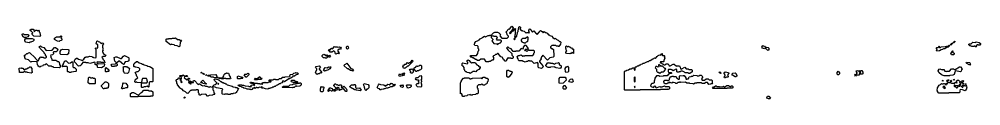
# Model space of a CAD drawing. Header units: millimetres. Extents: x 0 to 8520, y 0 to 312.
# Drawn here: x 0 to 4111, y 0 to 312 of the extents above; entities that cross this region are included whole.
import ezdxf

# ---------------------------------------------------------------- set-up
doc = ezdxf.new("R2010")
doc.units = ezdxf.units.MM
doc.layers.add('K', color=7, linetype='Continuous')

msp = doc.modelspace()

# ---------------------------------------------------------------- linework, layer by layer
at = {"layer": 'K'}
for points in [[(54.6, 275), (53.2, 278), (58.7, 282.3), (52.5, 288.6), (46.2, 292.2), (46.2, 295.2), (51.2, 298.8), (59.6, 298.8), (64.6, 293.7), (61.8, 289.4), (63.8, 287.4), (70.8, 294.5), (75, 294.5), (79.2, 291.7), (82, 294.5), (85.6, 289.4), (85.6, 286.6), (88.4, 283.7), (89.8, 273.7), (92.7, 270.8), (87.6, 267.1), (63.1, 267.9), (54.6, 275)], [(2191.7, 161.4), (2182.5, 161.4), (2181.3, 162.9), (2177.9, 162.9), (2173.3, 160), (2168.6, 160), (2162.8, 157.1), (2158.1, 160), (2154.6, 160), (2152.3, 162.9), (2137.2, 162.9), (2134.3, 166.5), (2133.1, 172.2), (2130.8, 175.1), (2130.8, 177.9), (2128.5, 180.8), (2131.4, 184.5), (2133.8, 184.5), (2134.9, 185.9), (2138.4, 185.9), (2144.3, 188.8), (2145.5, 187.3), (2147.8, 187.3), (2151.3, 183.1), (2153.5, 183.1), (2154.6, 184.5), (2161.6, 184.5), (2162.7, 185.9), (2196.4, 185.9), (2200.4, 190.9), (2200.4, 195.1), (2202.7, 198), (2202.7, 203.6), (2199.9, 207.1), (2181.3, 207.1), (2180.1, 208.6), (2177.9, 208.6), (2175.6, 205.7), (2174.4, 207.1), (2170.9, 202.8), (2167.4, 205.7), (2165.1, 205.7), (2162.1, 209.4), (2165.1, 213.1), (2173.3, 213.1), (2174.4, 211.7), (2177.2, 215.1), (2167.4, 228.6), (2160.5, 228.6), (2154.2, 220.8), (2154.2, 216.5), (2151.2, 212.8), (2145.4, 215.7), (2136.2, 204.3), (2123.4, 204.3), (2122.3, 202.9), (2111.7, 202.9), (2103.6, 214.3), (2094.3, 217.2), (2090.9, 221.4), (2087.5, 221.4), (2083.5, 216.5), (2089.8, 208.8), (2091, 208.8), (2105.5, 193.7), (2106.7, 186.6), (2111.3, 180.9), (2111.3, 178), (2112.5, 176.5), (2109.5, 172.9), (2103.6, 172.9), (2102.5, 174.3), (2093.2, 174.3), (2090.9, 177.1), (2083.5, 167.9), (2083.5, 165.1), (2080.5, 161.4), (2078.1, 161.4), (2072.3, 168.6), (2071.2, 168.6), (2064.2, 178.6), (2059.6, 180), (2048, 194.3), (2044.6, 194.3), (2039.9, 190), (2036.5, 190), (2031.8, 185.7), (2028.4, 184.3), (2025.5, 180.8), (2027.8, 176.6), (2027.8, 169.4), (2024.9, 165.7), (2022.5, 165.7), (2013.3, 160), (2007.5, 160), (2006.3, 158.6), (1997, 158.6), (1988.8, 170), (1973.9, 170), (1966.9, 164.3), (1958.7, 164.3), (1954.1, 168.6), (1950.6, 168.6), (1940.2, 175.7), (1937.8, 175.7), (1934.4, 178.6), (1930.9, 178.6), (1927.9, 182.2), (1930.9, 185.9), (1955.2, 185.9), (1958.1, 189.4), (1960.4, 193.7), (1960.4, 198), (1962.7, 200.9), (1962.7, 203.7), (1965, 206.6), (1965, 212.2), (1962.7, 215.1), (1962.7, 223.6), (1959.8, 227.2), (1948.2, 228.6), (1945.3, 233.7), (1947.6, 236.6), (1947.6, 239.4), (1952.9, 245.9), (1962.2, 250.2), (1964.5, 253.1), (1966.8, 251.7), (1971.4, 257.3), (1979.5, 261.6), (1981.9, 264.5), (1988.9, 268.8), (1993.5, 265.9), (2005.1, 271.6), (2010.9, 271.6), (2012, 273.1), (2014.4, 273.1), (2017.4, 269.4), (2017.4, 262.3), (2024.3, 255.1), (2024.3, 252.2), (2020.9, 248), (2029.5, 237.3), (2042.3, 235.9), (2045.7, 233.1), (2049.1, 237.3), (2058.4, 240.2), (2062.4, 245.1), (2062.4, 247.9), (2059.6, 251.4), (2043.3, 251.4), (2040.4, 255.1), (2045, 262.2), (2042.2, 265.7), (2039.9, 267.1), (2030.6, 267.1), (2029.4, 268.6), (2024.8, 268.6), (2022.4, 270), (2019.5, 273.7), (2028.2, 283), (2032.9, 285.9), (2044.6, 285.9), (2050.4, 283), (2058, 275.1), (2054.5, 269.4), (2063.1, 260.2), (2086.2, 260.2), (2091.4, 265.1), (2091.4, 267.9), (2086.8, 273.6), (2086.8, 276.5), (2084.4, 279.3), (2082.1, 286.6), (2093.2, 300.2), (2096.7, 298.8), (2106, 311.7), (2112.5, 303.7), (2112.5, 302.2), (2102.6, 288.6), (2101.4, 288.6), (2096.3, 282.2), (2099, 278.8), (2109.4, 290.2), (2112.9, 291.6), (2119.9, 301.7), (2122.9, 298), (2120.6, 295.1), (2120.6, 275.1), (2119.4, 273.6), (2119.4, 267.9), (2117.1, 263.7), (2119.9, 260.3), (2127.3, 268), (2128.5, 278), (2130.8, 280.9), (2130.8, 285.1), (2133.1, 288), (2134.3, 300.9), (2136.6, 303.7), (2136.6, 306.6), (2139.6, 310.3), (2142.6, 306.6), (2142.6, 302.2), (2140.3, 299.4), (2145.5, 293.1), (2150.1, 293.1), (2151.3, 291.6), (2159.4, 290.2), (2167.4, 281.7), (2170.9, 284.5), (2176.8, 284.5), (2179, 281.7), (2181.8, 285.1), (2179.5, 287.9), (2178.3, 293.7), (2183.7, 300.2), (2187.8, 296.6), (2189, 292.3), (2193, 287.3), (2195.2, 286), (2199.9, 291.7), (2206.9, 283), (2211.6, 280.2), (2215, 276), (2224.7, 286.6), (2224.7, 288), (2228.9, 293.1), (2235.9, 288.8), (2240.5, 283.1), (2245.1, 288.8), (2249.8, 284.5), (2252.1, 284.5), (2256.8, 281.6), (2262.6, 274.5), (2266, 274.5), (2268.4, 271.6), (2276.5, 268.8), (2281.1, 263), (2289.2, 257.4), (2291.5, 260.3), (2295, 255.9), (2297.3, 255.9), (2299.7, 253), (2304.3, 251.6), (2310.1, 245.9), (2312.4, 245.9), (2315.4, 242.3), (2314.2, 233.6), (2307.8, 224.3), (2305.4, 224.3), (2304.2, 225.7), (2297.2, 225.7), (2294.9, 228.6), (2286.8, 228.6), (2284.6, 230), (2283.4, 228.6), (2276.5, 228.6), (2271.3, 222.2), (2271.3, 219.4), (2274.1, 215.9), (2278.8, 215.9), (2284.1, 210.9), (2284.1, 199.4), (2286.4, 196.6), (2286.4, 182.2), (2283.4, 178.6), (2268.4, 175.7), (2259, 165.7), (2239.3, 187.1), (2230.7, 176.5), (2231.9, 172.2), (2224.9, 162.2), (2224.9, 158), (2238.8, 142.3), (2240, 137.9), (2233.6, 130), (2221.9, 132.9), (2218.9, 136.5), (2218.9, 152.2), (2216.1, 155.7), (2201, 151.4), (2191.7, 161.4)], [(12.6, 272.2), (12.6, 276.6), (14.8, 278.8), (17.6, 278.8), (20.4, 275.9), (37.2, 275.9), (39.4, 273.7), (40.8, 270.8), (37.3, 265.7), (30.2, 262.9), (24.6, 262.9), (23.2, 261.4), (15.4, 266.5), (15.4, 269.4), (12.6, 272.2)], [(55.4, 258.8), (61.8, 255.2), (61.8, 249.4), (59.7, 247.2), (49.8, 242.9), (47, 242.9), (42.8, 240), (28.8, 242.9), (23.8, 247.9), (23.8, 252.3), (28.8, 258.8), (55.4, 258.8)], [(159, 265.9), (171.6, 265.9), (178.6, 270.2), (180.8, 268), (180.8, 263.6), (178, 260.8), (183.6, 255.1), (178.6, 250), (173, 248.6), (170.2, 245.7), (163.9, 246.4), (151.2, 253.6), (151.2, 259.4), (159, 265.9)], [(301.8, 151.4), (294.8, 154.3), (286.3, 154.3), (284.9, 155.7), (276.6, 155.7), (273.8, 157.1), (266.2, 149.3), (264.8, 145.1), (261.2, 141.4), (252.8, 140), (236.6, 159.4), (236.6, 163.7), (239.4, 169.5), (244.3, 174.5), (247.2, 174.5), (252.8, 170.2), (264, 167.3), (269.6, 164.5), (275.8, 169.5), (282.1, 178.8), (284.9, 178.8), (286.3, 180.2), (294.8, 180.2), (300.4, 183.1), (310.2, 181.6), (313, 178.8), (315.8, 178.8), (317.2, 177.3), (327, 175.9), (329, 178), (329, 210.8), (326.2, 213.6), (326.2, 216.6), (328.4, 218.8), (334, 217.4), (336, 219.4), (336, 230.8), (329, 235.1), (331.8, 246.6), (334, 248.8), (338.2, 245.9), (343.8, 244.5), (350.8, 237.4), (355, 240.2), (358.6, 238), (360, 235.1), (355.8, 229.4), (355.8, 219.4), (357.2, 218), (357.2, 210.9), (358.6, 209.4), (355.8, 205.1), (355.8, 200.9), (357.2, 199.4), (357.2, 196.6), (362, 191.6), (369.8, 186.6), (366.2, 181.4), (359.2, 181.4), (353, 177.9), (357.2, 172.3), (357.2, 169.4), (362.8, 163.7), (364.2, 159.4), (367, 156.5), (364.8, 154.3), (362, 155.7), (350.7, 155.7), (349.3, 157.1), (336.7, 157.1), (335.4, 158.6), (332, 156.5), (332, 155.1), (336.8, 150.2), (362, 151.6), (364.2, 149.4), (362.8, 140.8), (359.2, 137.2), (352.2, 132.9), (336.7, 134.3), (334.6, 136.5), (334.6, 142.2), (331.1, 145.7), (326.9, 145.7), (324.8, 147.9), (324.8, 155.1), (322.8, 157.1), (301.8, 151.4)], [(675.5, 227.2), (665.8, 228.6), (663, 231.4), (653.2, 232.9), (651.8, 234.3), (646.3, 231.4), (628.8, 245.1), (628.8, 255.1), (630.9, 257.3), (637.9, 257.3), (639.3, 258.8), (651.8, 258.8), (654.7, 260.2), (656, 258.8), (657.4, 260.2), (665.8, 260.2), (668.6, 261.7), (677, 254.5), (684, 254.5), (686.8, 251.6), (692.3, 251.6), (694.5, 249.4), (687.5, 242.2), (686.1, 225.1), (683.9, 222.8), (675.5, 227.2)], [(2120.4, 256.5), (2117.6, 259.9), (2114.8, 256.5), (2117.6, 253.1), (2120.4, 256.5)], [(2168.5, 244.5), (2173.2, 245.9), (2176, 249.4), (2174.9, 252.3), (2176, 253.7), (2176, 262.2), (2173.2, 265.7), (2165.2, 258.6), (2153.6, 258.6), (2149, 255.7), (2146.1, 252.2), (2146.1, 248), (2148.9, 244.5), (2154.7, 241.6), (2158.2, 241.6), (2159.4, 240.2), (2163.9, 240.2), (2168.5, 244.5)], [(3998.9, 247.4), (4001.1, 245.1), (3998.9, 242.8), (3996.7, 245.1), (3998.9, 247.4)], [(90.5, 138.6), (87.6, 135.7), (81.2, 140.8), (81.2, 143.6), (78.4, 146.5), (77, 157.9), (75, 160), (51.2, 158.6), (49.8, 157.1), (39.9, 167.2), (28.8, 170), (23.8, 175.1), (23.8, 182.2), (21, 185.1), (23.2, 187.3), (26, 187.3), (33, 194.5), (37.2, 194.5), (39.9, 197.3), (44.2, 198.8), (68.8, 175.1), (68.8, 173.7), (79.2, 163.1), (80.6, 163.1), (85.4, 168), (84, 170.8), (91.8, 180.3), (93.2, 178.8), (103, 178.8), (105.8, 175.9), (114.2, 175.9), (116.2, 178), (116.2, 180.8), (112, 186.5), (112, 189.4), (106.4, 195.1), (106.4, 199.3), (89.6, 215), (87.5, 218.6), (84, 220.8), (86.1, 224.5), (90.4, 227.4), (94.7, 223.1), (104.5, 220.2), (115.6, 207.4), (140.7, 208.8), (150.5, 220.2), (154.8, 220.2), (165.4, 212.3), (162.6, 205), (157.6, 201.4), (147.8, 201.4), (145.8, 199.4), (147.2, 192.2), (142.2, 188.6), (135.3, 187.2), (133.2, 183.7), (134.6, 182.3), (134.6, 176.6), (137.4, 173.7), (138.8, 166.6), (140.8, 164.5), (142.2, 165.9), (156.2, 165.9), (164.6, 160.2), (167.4, 160.2), (171, 156.6), (172.4, 146.6), (175.2, 143.7), (175.2, 136.5), (171.6, 132.9), (147.8, 134.3), (145, 137.1), (140.8, 137.1), (138, 140), (126.8, 140), (117, 150), (111.4, 145.7), (103, 144.3), (100.3, 141.4), (90.5, 138.6)], [(209.4, 211.6), (211.6, 209.4), (210.2, 193.6), (203.8, 188.6), (177.2, 190), (175, 192.2), (175, 202.3), (179.2, 209.5), (185.6, 213.1), (209.4, 211.6)], [(1350.9, 196.6), (1350.9, 199.4), (1345.5, 205.7), (1338.3, 200), (1334.7, 201.4), (1333.5, 200), (1329.7, 200), (1323, 209.4), (1326.1, 213.1), (1329.8, 208.8), (1332.7, 212.2), (1331.5, 213.7), (1334.6, 217.4), (1339.5, 214.5), (1348, 224.5), (1349.2, 223.1), (1360.2, 223.1), (1361.4, 221.6), (1369.9, 223.1), (1371.1, 221.6), (1373.5, 221.6), (1376.6, 216.5), (1373.5, 212.9), (1367.4, 212.9), (1362, 207.9), (1362, 203.7), (1368.1, 196.5), (1365, 192.8), (1363.7, 194.3), (1358.9, 194.3), (1355.3, 191.4), (1352.2, 192.2), (1349.7, 195.1), (1350.9, 196.6)], [(1398.2, 216.5), (1399.5, 218), (1399.5, 222.3), (1402.6, 225.9), (1405.1, 225.9), (1408.2, 222.2), (1407, 220.8), (1409.4, 218), (1403.9, 212.9), (1400.7, 213.6), (1398.2, 216.5)], [(2340.6, 205.1), (2338.3, 207.9), (2338.3, 213.6), (2337.2, 215.1), (2337.2, 223.7), (2340.2, 227.4), (2344.8, 223.1), (2348.3, 225.9), (2351.8, 223.1), (2354.1, 223.1), (2358.8, 218.8), (2361.1, 218.8), (2365.7, 213.1), (2368, 214.5), (2369.9, 212.3), (2369.3, 194.1), (2364.5, 199.9), (2359.9, 194.3), (2355.3, 194.3), (2354.1, 192.9), (2340.1, 194.3), (2337.2, 197.9), (2337.2, 200.9), (2340.6, 205.1)], [(3174.7, 220.8), (3179.8, 228.9), (3181, 227.3), (3186.5, 225.9), (3190.5, 219.4), (3186.5, 214.3), (3177.5, 217.2), (3174.7, 220.8)], [(3191.6, 218), (3190.8, 217), (3190.8, 219), (3191.6, 218)], [(3191.3, 216.5), (3195.3, 221.6), (3202.1, 220.2), (3204.9, 216.6), (3204.9, 210.8), (3202, 207.1), (3199.2, 207.9), (3191.3, 216.5)], [(3923.7, 220.2), (3929.3, 220.2), (3931.3, 222.2), (3929.9, 223.7), (3932.1, 226), (3934.3, 223.7), (3932.9, 222.2), (3934.9, 220.2), (3939, 220.2), (3941.8, 223.1), (3958.6, 224.5), (3960, 223.1), (3965.5, 225.9), (3973.8, 227.3), (3976.6, 230.2), (3978.9, 228), (3971.1, 221.4), (3965.5, 220), (3957.2, 214.3), (3952.9, 214.3), (3951.6, 215.7), (3947.5, 211.4), (3941.9, 210), (3934.9, 205.7), (3923, 205), (3921.5, 208), (3924.3, 210.8), (3921.6, 213.6), (3921.6, 218), (3923.7, 220.2)], [(3983.6, 230), (3981.4, 232.2), (3987.8, 238.8), (3990, 236.5), (3983.6, 230)], [(3992.8, 203.7), (3990.6, 201.4), (3988.3, 203.7), (3990.6, 206), (3992.8, 203.7)], [(3997, 240.8), (3994.7, 238.5), (3992.5, 240.8), (3994.7, 243.1), (3997, 240.8)], [(4067.1, 227.1), (4064.3, 227.1), (4060.8, 230.8), (4060.8, 233.7), (4062.9, 235.9), (4069.9, 235.9), (4076.8, 243.1), (4088, 241.6), (4090.8, 244.5), (4104.8, 241.6), (4109.7, 236.6), (4109.7, 233.7), (4111.1, 232.2), (4108.9, 230), (4106.1, 231.4), (4104.8, 230), (4101.9, 230), (4100.5, 231.4), (4097.8, 231.4), (4091.6, 226.5), (4093, 223.7), (4090.8, 221.4), (4085.2, 225.7), (4082.5, 225.7), (4081.1, 224.3), (4072.7, 224.3), (4067.1, 227.1)], [(412.4, 180.2), (418, 180.2), (433.4, 173.1), (437.5, 173.1), (445.9, 183), (450.2, 185.9), (467, 177.3), (469.2, 175.1), (469.2, 163.6), (464.2, 160), (453, 158.6), (449.6, 155.1), (448.2, 149.3), (446, 147.1), (429.1, 161.4), (426.4, 161.4), (418, 154.3), (415.1, 155.7), (408.8, 162.2), (406, 176.6), (412.4, 180.2)], [(1300.6, 175.7), (1295.1, 182.2), (1295.1, 185.1), (1299.4, 190.3), (1300.6, 188.8), (1303.1, 191.7), (1306.7, 187.4), (1307.9, 188.8), (1311.6, 184.5), (1316.4, 188.8), (1319.6, 185.1), (1317.1, 180.8), (1317.1, 177.9), (1314, 174.3), (1308.5, 175), (1306.7, 177.1), (1305.5, 175.7), (1300.6, 175.7)], [(1330.5, 182.2), (1327.4, 178.6), (1324.2, 179.3), (1321.8, 183.7), (1326.1, 187.4), (1330.5, 182.2)], [(1645.4, 144.5), (1649, 148.8), (1653.9, 148.8), (1660, 156), (1662.4, 153.1), (1666, 153.1), (1668.4, 155.9), (1670.9, 155.9), (1675.7, 160.2), (1680.6, 166), (1683.8, 162.2), (1662.4, 140), (1660, 140), (1656.4, 135.7), (1653.9, 135.7), (1650.3, 131.4), (1647.9, 131.4), (1646.6, 130), (1642.2, 133.6), (1643.5, 136.5), (1639.8, 140.8), (1642.9, 146), (1645.4, 144.5)], [(1902.4, 135.1), (1898.4, 140), (1896.1, 140), (1891.9, 145.1), (1893.1, 146.6), (1893.1, 150.9), (1896.1, 154.5), (1914.6, 150.2), (1917.5, 153.7), (1917.5, 156.5), (1915.2, 159.4), (1915.2, 163.7), (1919.3, 167.4), (1924, 164.5), (1928.7, 158.8), (1935.6, 154.5), (1937.8, 155.9), (1947.2, 155.9), (1949.5, 154.5), (1956.5, 145.9), (1962.3, 143), (1965.7, 138.8), (1968.1, 138.8), (1971, 135.1), (1971, 133.6), (1964.6, 125.7), (1956.5, 121.5), (1951.8, 115.7), (1949.4, 117.1), (1940.2, 117.1), (1927.4, 108.6), (1923.9, 111.4), (1915.8, 112.9), (1912.3, 115.7), (1908.8, 115.7), (1904.7, 120.8), (1904.7, 123.6), (1902.4, 126.5), (1902.4, 135.1)], [(2610.7, 128.8), (2616.3, 128.8), (2623.2, 133.1), (2627.5, 133.1), (2629.6, 130.9), (2629.6, 125.1), (2631.6, 123.1), (2633.6, 125.1), (2633.6, 132.2), (2632.2, 135.1), (2634.4, 137.3), (2638.6, 137.3), (2644.1, 141.6), (2646.9, 141.6), (2653.9, 145.9), (2656.7, 145.9), (2659.5, 148.8), (2665, 150.2), (2667.8, 153.1), (2672, 153.1), (2686, 160.2), (2690.2, 160.2), (2694.3, 164.5), (2697.1, 164.5), (2708.3, 171.6), (2713.9, 173.1), (2716.7, 175.9), (2719.5, 174.5), (2724.2, 178), (2722.8, 179.4), (2725, 181.6), (2727.8, 181.6), (2732, 185.9), (2737.6, 188.8), (2740.4, 187.4), (2743.1, 188.8), (2747.4, 194.5), (2751, 192.3), (2748.2, 188), (2750.2, 185.9), (2757.2, 185.9), (2759.3, 183.7), (2759.3, 179.4), (2758, 178), (2760.7, 173.7), (2756.6, 163.7), (2756.6, 160.8), (2754.4, 158.6), (2741.8, 158.6), (2739.9, 156.5), (2741.8, 154.5), (2744.6, 154.5), (2748.8, 150.2), (2751.6, 150.2), (2755.8, 145.9), (2761.3, 145.9), (2765.5, 150.2), (2773.9, 150.2), (2779.5, 141.6), (2783.6, 141.6), (2796.2, 148.8), (2800.4, 148.8), (2810.1, 140.2), (2811.5, 141.6), (2822.8, 141.6), (2826.3, 136.6), (2827.7, 129.4), (2829.7, 127.4), (2846.4, 135.9), (2852, 128.8), (2860.4, 128.8), (2863.2, 125.9), (2874.3, 125.9), (2876.5, 123.7), (2876.5, 116.5), (2867.4, 108.6), (2863.1, 108.6), (2860.3, 111.4), (2847.8, 111.4), (2845, 114.3), (2835.2, 118.6), (2829.7, 118.6), (2825.5, 115.7), (2821.3, 115.7), (2820, 114.3), (2814.3, 114.3), (2812.1, 116.5), (2812.1, 125.1), (2810.1, 127.1), (2804.6, 125.7), (2801.8, 122.9), (2799, 122.9), (2796.2, 120), (2792, 124.3), (2789.2, 124.3), (2787.8, 125.7), (2778, 125.7), (2776.7, 127.1), (2774.7, 125.1), (2774.7, 118), (2776.1, 115.2), (2778.1, 113.1), (2787.9, 113.1), (2790.1, 110.8), (2787.9, 108.6), (2776.7, 105.7), (2769.7, 98.6), (2754.4, 98.6), (2753, 97.2), (2739, 95.7), (2736.2, 98.6), (2725.1, 98.6), (2717.5, 89.3), (2716.1, 79.3), (2714.7, 77.9), (2714.7, 69.3), (2708.4, 65.7), (2704.2, 65.7), (2702.1, 63.6), (2699.4, 56.5), (2701.4, 53), (2712.5, 48.8), (2718.1, 56), (2720.3, 53.7), (2720.3, 50.9), (2723.7, 47.4), (2739, 53.1), (2740.5, 51.6), (2748.8, 51.6), (2758.6, 55.9), (2761.4, 53.1), (2778.1, 53.1), (2780.3, 50.9), (2780.3, 43.6), (2775.3, 40), (2772.5, 41.4), (2771.1, 40), (2741.8, 40), (2740.5, 38.6), (2655.4, 38.6), (2654, 37.1), (2589, 37.9), (2587.6, 39.4), (2587.6, 118), (2589.7, 120.2), (2593.9, 120.2), (2598.1, 123.1), (2605.1, 124.5), (2610.7, 128.8)], [(3985.6, 189.3), (3982.8, 193.7), (3989.2, 201.7), (3996.9, 195.2), (3996.9, 190.8), (3994.8, 188.6), (3985.6, 189.3)], [(21.8, 124.5), (24.6, 124.5), (28.8, 128.8), (31.6, 128.8), (38.6, 133.1), (41.4, 133.1), (45.6, 137.3), (48.5, 137.3), (53.4, 130.9), (53.4, 119.4), (54.8, 118), (54.8, 113.6), (51.2, 110), (35.8, 112.9), (34.4, 114.3), (27.4, 114.3), (26, 115.7), (20.4, 115.7), (16.2, 112.9), (0.7, 112.9), (0, 132.3), (7.8, 133.1), (9.2, 131.6), (14.8, 131.6), (21.8, 124.5)], [(189, 149.4), (189, 152.3), (191.8, 155.1), (191.8, 158), (196.8, 163.1), (201, 163.1), (210.8, 153.1), (219.2, 154.5), (224.8, 158.8), (227.6, 158.8), (229.8, 156.6), (229.8, 138), (233.2, 134.5), (236, 134.5), (243.8, 128), (243.8, 119.4), (241.6, 117.2), (222, 114.3), (220.6, 112.9), (214.3, 113.6), (210.8, 115.7), (208, 115.7), (205.8, 117.9), (205.8, 136.5), (203.8, 138.6), (188.4, 138.6), (185.6, 137.1), (183.4, 139.4), (184.8, 140.9), (184.8, 143.7), (189, 149.4)], [(368.2, 117.9), (368.2, 132.3), (371.8, 134.5), (383.8, 125.2), (383.8, 119.4), (381.6, 117.1), (376, 117.1), (374.6, 115.7), (369.6, 116.4), (368.2, 117.9)], [(418.8, 143.6), (413.8, 140), (406.8, 140), (405.4, 138.6), (397.6, 139.3), (393.4, 145.1), (395.5, 148.8), (412.3, 150.2), (413.7, 151.6), (416.6, 151.6), (418.8, 149.4), (418.8, 143.6)], [(462.8, 108.6), (450.1, 110), (448, 112.2), (448, 115.1), (445.2, 117.9), (445.2, 135.1), (443.7, 136.5), (445.9, 138.8), (457.2, 138.8), (458.6, 137.3), (462.8, 137.3), (472, 130.9), (467.8, 113.6), (462.8, 108.6)], [(520.2, 68.6), (504.7, 70), (503.3, 71.4), (499.2, 71.4), (497.8, 70), (494.2, 73.6), (495.6, 82.3), (506.7, 92.3), (502.6, 96.5), (499.8, 106.5), (495.5, 110.8), (499.1, 114.5), (504.8, 117.3), (508.9, 117.3), (515.2, 125.1), (515.2, 129.4), (511.7, 132.9), (497.7, 135.7), (496.3, 137.1), (492.1, 137.1), (490, 139.4), (490, 148), (491.4, 150.9), (501.9, 160.2), (506.2, 160.2), (513.2, 154.5), (523, 151.6), (527.2, 148.8), (530, 148.8), (534.2, 145.9), (545.4, 143.1), (549.6, 140.2), (556.6, 138.8), (558, 137.3), (560.8, 137.3), (571.4, 130.9), (571.4, 75.1), (569.2, 72.9), (558, 72.9), (556, 70.8), (554.6, 52.2), (552.4, 50), (546.8, 54.3), (539.8, 51.4), (534.2, 51.4), (528.6, 48.6), (523.6, 49.3), (522.2, 50.8), (522.2, 66.6), (524.3, 68.8), (545.3, 68.8), (548.8, 73.7), (548.8, 76.5), (547.4, 77.9), (547.4, 82.2), (543.9, 87.1), (527.2, 87.1), (523.8, 80.8), (522.4, 70.8), (520.2, 68.6)], [(1283.1, 128), (1294.1, 113.7), (1291, 110), (1286.1, 111.4), (1282.5, 107.1), (1278.8, 107.1), (1273.9, 104.3), (1269.6, 107.9), (1267.1, 115.1), (1272, 125.1), (1272, 129.4), (1267.1, 135.1), (1270.2, 138.8), (1282.5, 141.6), (1288, 135.1), (1283.1, 129.4), (1283.1, 128)], [(1327.3, 135.9), (1329.8, 138.8), (1332.9, 135.1), (1327.4, 128.6), (1320.1, 122.9), (1312.8, 121.4), (1311.6, 120), (1306.8, 120), (1305.5, 118.5), (1301.1, 122.2), (1303.6, 126.6), (1303.6, 129.4), (1307.9, 134.5), (1316.4, 133.1), (1322.5, 137.4), (1327.3, 135.9)], [(1391.6, 147.3), (1397.7, 150.2), (1400.2, 153.1), (1418.5, 130.2), (1423.3, 128.8), (1428.8, 122.2), (1425.7, 118.5), (1420.8, 121.4), (1415.9, 121.4), (1406.2, 128.6), (1403.8, 128.6), (1388.5, 143.7), (1391.6, 147.3)], [(1679.4, 128.8), (1683.7, 123.7), (1685, 115.1), (1679.4, 110), (1675.1, 110.7), (1672.6, 113.6), (1672.6, 116.6), (1673.8, 118), (1668.9, 123.7), (1672.1, 127.3), (1675.8, 127.3), (1677, 126), (1679.4, 128.8)], [(1707.3, 141.7), (1708.5, 140.3), (1712.1, 144.5), (1717.1, 144.5), (1720.2, 140.9), (1720.2, 129.4), (1715.9, 124.3), (1711, 122.9), (1707.4, 120), (1701.3, 120), (1698.8, 117.1), (1696.9, 117.9), (1687.2, 129.4), (1691.5, 134.5), (1692.7, 133.1), (1700, 141.7), (1701.3, 140.2), (1706.1, 140.2), (1707.3, 141.7)], [(2271.8, 135.7), (2270.7, 134.3), (2261.3, 134.3), (2255.5, 137.2), (2251.4, 142.2), (2251.4, 143.7), (2260.2, 156), (2262.5, 154.5), (2270.7, 154.5), (2271.8, 153.1), (2279.9, 153.1), (2281.1, 151.6), (2284.6, 151.6), (2288, 148.8), (2290.3, 151.6), (2292.6, 151.6), (2293.8, 153.1), (2304.2, 154.5), (2305.4, 156), (2308.4, 152.3), (2308.4, 148), (2311.2, 144.5), (2314.7, 144.5), (2317.7, 140.9), (2317.7, 136.5), (2313.6, 131.5), (2311.2, 130), (2296.1, 132.9), (2294.9, 134.3), (2290.3, 134.3), (2288, 137.1), (2271.8, 135.7)], [(2349, 135.1), (2349, 117.9), (2346, 114.3), (2337.2, 113.6), (2334.9, 116.5), (2333.7, 130.9), (2339, 137.3), (2341.3, 137.3), (2344.8, 140.2), (2349, 135.1)], [(2746, 115.9), (2752.9, 115.9), (2757.1, 118.8), (2764.7, 128), (2762.7, 130), (2759.9, 130), (2750.1, 140), (2746, 140), (2744.6, 138.5), (2734.8, 147.1), (2732.8, 145.1), (2734.2, 137.9), (2732.1, 135.7), (2726.4, 138.6), (2722.3, 138.6), (2718.9, 133.7), (2724.5, 128), (2724.5, 120.8), (2725.8, 118), (2729.3, 114.5), (2732.1, 114.5), (2739, 110.2), (2746, 115.9)], [(3946, 124.5), (3947.4, 125.9), (3953, 125.9), (3957.2, 118.8), (3964.1, 117.4), (3965.5, 118.8), (3978, 118.8), (3986.3, 128.8), (3994.8, 128.8), (3998.9, 125.9), (4001.7, 125.9), (4019.8, 137.3), (4024, 137.3), (4031.8, 129.4), (4028.9, 125.1), (4027.5, 119.3), (4024, 115.7), (4003.1, 120), (3999.7, 115.1), (3996.9, 105), (3992, 101.4), (3979.5, 100), (3978.1, 98.6), (3955, 99.3), (3943.2, 102.9), (3931.3, 113.6), (3928.5, 120.8), (3933.4, 127.3), (3936.3, 128.8), (3946, 124.5)], [(4066.6, 146.5), (4064.4, 144.3), (4051.8, 151.5), (4048.2, 155.1), (4050.4, 157.4), (4063, 155.9), (4065.2, 153.7), (4063.8, 150.8), (4066.6, 146.5)], [(322.8, 64.3), (301.1, 65), (295.4, 69.3), (296.8, 90.9), (298.9, 93.1), (301.8, 93.1), (304.6, 90.2), (311.5, 90.2), (313, 91.7), (315.8, 88.8), (322.8, 88.8), (325, 86.6), (325, 66.5), (322.8, 64.3)], [(715.9, 24.3), (710.4, 30), (702, 34.3), (696.4, 41.4), (693.6, 41.4), (685.9, 47.9), (685.9, 50.8), (676.2, 60.8), (676.2, 63.6), (673.4, 66.5), (673.4, 73.6), (670.6, 76.5), (670.6, 79.4), (674.1, 83), (678.3, 84.5), (682.5, 90.2), (685.4, 90.2), (687.5, 88), (686.1, 83.7), (690.9, 80.2), (692.9, 82.3), (694.3, 89.4), (692.9, 92.3), (694.2, 93.7), (692.2, 95.7), (688.1, 95.7), (685.9, 98), (688.1, 100.2), (695.1, 100.2), (697.9, 97.4), (699.8, 99.4), (698.4, 100.8), (700.6, 103.1), (708.5, 98), (705.7, 92.3), (716, 81.7), (720.2, 84.5), (722.3, 82.3), (725.2, 78), (723.8, 72.3), (732.7, 64.5), (736, 66.5), (729.1, 72.2), (729.1, 75.1), (731.3, 77.4), (743.9, 68.8), (745.8, 70.8), (743.1, 73.6), (743.1, 76.6), (745.2, 78.8), (749.5, 78.8), (764.8, 61.7), (768.9, 64.5), (771.8, 64.5), (778.8, 58.8), (785.7, 55.9), (791.3, 57.4), (796.9, 54.5), (802.4, 54.5), (808, 51.6), (810.8, 51.6), (812.2, 50.2), (817.8, 53.1), (819.2, 51.6), (826.2, 50.2), (828.3, 48), (828.3, 39.4), (831.1, 36.6), (832.5, 28), (835.3, 25.1), (835.3, 22.3), (836.7, 20.8), (834.5, 18.6), (828.9, 18.6), (826.2, 15.7), (812.2, 14.3), (806.6, 11.4), (804.4, 12.2), (798.2, 20), (778.8, 18.6), (774.6, 15.7), (771.7, 15.7), (769.6, 17.9), (769.6, 23.6), (766.8, 26.5), (766.8, 36.5), (764.7, 38.6), (756.5, 38.6), (755.1, 37.1), (736.9, 37.1), (735.5, 35.7), (732.8, 35.7), (720.2, 22.8), (718.7, 24.3), (715.9, 24.3)], [(719.6, 98), (717.4, 95.7), (712.5, 96.4), (711, 98), (713.2, 100.2), (717.4, 100.2), (719.6, 98)], [(724.3, 90.2), (729.4, 86.5), (727.2, 84.3), (722.1, 88), (724.3, 90.2)], [(778.7, 114.5), (782.4, 112.3), (780.1, 110), (776.5, 112.2), (778.7, 114.5)], [(792.1, 106.5), (789.9, 104.3), (784.8, 108), (787.1, 110.2), (792.1, 106.5)], [(799.6, 100), (797.4, 102.2), (799.6, 104.5), (801.9, 102.2), (799.6, 100)], [(807.9, 101.6), (817.7, 101.6), (819.1, 103.1), (840.1, 104.5), (843.6, 100.9), (843.6, 98), (850.7, 92.3), (848.5, 90), (831.6, 91.4), (830.3, 92.9), (820.5, 92.9), (817.7, 95.7), (807.9, 97.2), (805.8, 99.4), (807.9, 101.6)], [(842.9, 84.5), (847.1, 84.5), (851.2, 81.6), (854, 81.6), (861, 74.5), (863.8, 74.5), (869.4, 70.2), (872.1, 70.2), (876.3, 67.3), (879.1, 67.3), (881.9, 64.5), (884.7, 64.5), (888.9, 60.2), (909.8, 54.5), (914, 51.6), (923.7, 50.2), (925.1, 48.8), (930.7, 48.8), (937.1, 45.2), (935.6, 40.8), (932.9, 37.9), (932.9, 35.1), (928.7, 30.8), (928.7, 27.9), (925.1, 24.3), (914, 22.9), (912.6, 21.4), (905.6, 21.4), (901.4, 18.6), (893, 18.6), (891.6, 20), (879.1, 20), (877.7, 18.6), (869.3, 20), (867.1, 22.2), (867.1, 38), (869.9, 40.8), (867.9, 42.9), (842.8, 47.2), (837.2, 50), (828.9, 51.4), (826.7, 53.7), (833, 60.2), (837.2, 61.6), (844.8, 68), (844.8, 69.4), (835.1, 79.3), (833.7, 83.7), (835.8, 85.9), (841.5, 85.9), (842.9, 84.5)], [(880.4, 108.8), (883.2, 108.8), (886.1, 111.7), (888.8, 108.8), (890.2, 110.2), (894.5, 110.2), (896.6, 108), (898, 100.9), (902.2, 95.1), (902.2, 92.3), (905, 89.4), (902.8, 85.7), (884.6, 85.7), (883.2, 87.1), (873.6, 87.1), (870.8, 84.3), (855.3, 87.2), (853.2, 89.4), (855.3, 91.6), (869.3, 90.2), (871.3, 92.3), (871.3, 95.1), (875.5, 99.4), (876.9, 105.2), (880.4, 108.8)], [(946, 87.1), (944.6, 85.7), (934.1, 86.4), (932.7, 87.9), (932.7, 96.6), (934.8, 98.8), (953, 93.1), (956.6, 89.4), (954.4, 87.1), (946, 87.1)], [(958.6, 58.8), (965.5, 55.9), (980.9, 54.5), (982.3, 53.1), (987.8, 53.1), (990.6, 51.7), (992.6, 53.7), (989.8, 56.5), (991.9, 58.8), (1001.8, 60.2), (1003.2, 58.8), (1005.9, 58.8), (1007.9, 60.8), (1005.9, 62.9), (1001.7, 62.9), (992, 67.1), (989.2, 67.1), (987, 69.4), (989.2, 71.6), (992, 71.6), (993.4, 70.2), (1000.4, 70.2), (1007.3, 67.3), (1017.1, 67.3), (1018.5, 65.9), (1026.9, 65.9), (1028.3, 64.5), (1036.6, 64.5), (1039.4, 63.1), (1041.3, 65.1), (1038.6, 68), (1040.7, 70.2), (1050.5, 70.2), (1051.9, 71.7), (1056.1, 68.8), (1057.5, 70.2), (1064.4, 70.2), (1067.2, 73.1), (1075.6, 73.1), (1077.6, 75.1), (1075.6, 77.1), (1070, 77.1), (1067.8, 79.4), (1070, 81.6), (1085.3, 81.6), (1088.1, 84.5), (1093.8, 84.5), (1095.2, 83.1), (1109, 83.1), (1113.2, 87.3), (1121.6, 87.3), (1123.6, 89.4), (1122.2, 90.8), (1124.4, 93.1), (1135.5, 93.1), (1136.9, 94.5), (1156.4, 95.9), (1158.4, 98), (1155.6, 100.8), (1159.2, 104.5), (1170.4, 105.9), (1174.6, 110.2), (1181.5, 111.6), (1182.9, 113.1), (1190, 111.6), (1193.6, 108), (1190, 104.3), (1187.2, 104.3), (1174.6, 95.7), (1170.4, 98.5), (1168.5, 96.5), (1169.9, 95.1), (1167.7, 92.9), (1163.5, 91.4), (1160.7, 88.6), (1157.9, 88.6), (1155.1, 85.7), (1152.3, 85.7), (1134.2, 72.8), (1130, 75.7), (1125.9, 75.7), (1123.9, 73.7), (1126.7, 70.8), (1124.5, 68.6), (1118.9, 67.2), (1116.1, 64.3), (1113.3, 64.3), (1103.6, 58.6), (1098, 57.2), (1093.8, 52.9), (1091, 52.9), (1086.8, 50), (1084, 50), (1079.9, 47.2), (1072.9, 45.7), (1071.5, 44.3), (1067.3, 44.3), (1063.1, 41.4), (1053.3, 42.9), (1042.2, 47.1), (1040.8, 45.7), (1038, 45.7), (1035.8, 48), (1038.6, 50.8), (1036.6, 52.8), (1032.5, 48.6), (1025.5, 50), (1022.7, 47.1), (1017, 47.1), (1015.7, 48.6), (1012.9, 48.6), (1008.7, 44.2), (1006.5, 46.5), (1007.9, 48), (1005.9, 50), (1001.8, 45.7), (1000.4, 47.1), (994.8, 40), (989.9, 39.3), (987.8, 41.4), (985, 40), (982.2, 42.8), (980.9, 41.4), (973.9, 41.4), (968.3, 44.3), (959.9, 45.7), (954.4, 50), (953, 48.5), (950.1, 51.4), (943.2, 52.9), (935.4, 57.9), (937.6, 60.2), (950.2, 60.2), (951.6, 58.8), (958.6, 58.8)], [(980.9, 108.8), (983.1, 106.6), (981.6, 103.6), (971.1, 92.8), (968.9, 93.6), (961.9, 103.7), (964.1, 105.9), (973.8, 105.9), (978, 110.2), (980.9, 108.8)], [(1037.4, 88), (1035.3, 84.3), (1032.4, 82.9), (1022.6, 82.9), (1019.9, 84.3), (1017.1, 81.4), (1008, 82.2), (1006.5, 83.7), (1010.1, 88.8), (1017.1, 87.4), (1028.2, 96), (1030.5, 93.7), (1029.1, 92.2), (1031.1, 90.2), (1033.8, 88.8), (1035.2, 90.2), (1037.4, 88)], [(1644.2, 100), (1640.6, 102.8), (1637, 98.6), (1626.5, 96.4), (1622.8, 102.2), (1626, 107.4), (1629.6, 104.5), (1635.7, 107.4), (1638.1, 104.5), (1644.2, 111.7), (1647.3, 108), (1646.1, 105.1), (1647.4, 103.7), (1644.2, 100)], [(1706.1, 80), (1701.2, 80), (1700, 81.4), (1697.5, 81.4), (1694.4, 86.5), (1698.8, 91.6), (1706.1, 91.6), (1712.1, 98.8), (1717.1, 100.2), (1720.2, 96.6), (1720.2, 85.1), (1716.6, 80.8), (1720.2, 76.6), (1720.2, 73.6), (1716.5, 68), (1720.2, 63.7), (1720.2, 53.6), (1717.1, 50), (1702.4, 51.4), (1699.3, 55.1), (1696.9, 60.8), (1700, 65.9), (1707.3, 65.9), (1710.2, 69.4), (1707.8, 72.2), (1707.8, 75.1), (1710.2, 78), (1707.3, 81.4), (1706.1, 80)], [(1890.8, 79.4), (1899.6, 88.8), (1901.9, 88.8), (1903, 90.2), (1922.8, 90.2), (1926.3, 85.9), (1930.9, 85.9), (1932, 87.3), (1936.7, 87.3), (1937.8, 88.8), (1973.9, 90.2), (1978.4, 86), (1984.2, 93.1), (1990.1, 93.1), (1997, 88.8), (2000.5, 88.8), (2004.6, 83.7), (2003.5, 75.1), (2001.2, 72.2), (2001.2, 67.9), (1998.2, 64.3), (1992.4, 61.5), (1990.1, 58.6), (1983, 58.6), (1978.4, 64.3), (1977.3, 64.3), (1973.9, 60), (1963.4, 60), (1958.3, 55.1), (1958.3, 48), (1960.6, 45.1), (1960.6, 40.9), (1962.9, 38), (1962.9, 25.1), (1959.9, 21.4), (1953, 21.4), (1950.7, 18.6), (1937.9, 17.2), (1936.8, 15.7), (1930.9, 15.7), (1926.3, 18.5), (1925.2, 17.2), (1915.9, 15.7), (1913.6, 12.9), (1903.1, 11.4), (1902, 10), (1896.7, 10.7), (1893.1, 15.1), (1893.1, 19.4), (1890.3, 22.9), (1887.3, 22.1), (1887.3, 69.4), (1888.5, 70.9), (1888.5, 73.7), (1890.8, 76.6), (1890.8, 79.4)], [(2104.9, 117.3), (2107.8, 113.7), (2106.7, 110.8), (2094.5, 94.3), (2090.9, 91.4), (2084.4, 96.5), (2084.4, 119.4), (2087.4, 123.1), (2092.1, 123.1), (2093.3, 121.6), (2095.6, 121.6), (2097.9, 118.8), (2102.5, 118.8), (2104.9, 117.3)], [(2308.2, 69.4), (2308.2, 88), (2312.3, 93.1), (2334.4, 93.1), (2337.4, 89.4), (2338.6, 80.8), (2326.3, 67.2), (2310.6, 66.4), (2308.2, 69.4)], [(2362.2, 70), (2352.9, 72.9), (2349.9, 78), (2356.4, 84.5), (2362.3, 85.9), (2366.4, 80.9), (2368.7, 75.1), (2365.7, 71.4), (2363.4, 71.4), (2362.2, 70)], [(2629.6, 75.1), (2631.6, 73.1), (2633.6, 75.1), (2633.6, 92.2), (2631.6, 94.2), (2629.6, 92.2), (2629.6, 75.1)], [(2896.7, 68.6), (2895.3, 67.1), (2889.7, 67.1), (2882.7, 62.8), (2881.2, 64.3), (2867.3, 65.7), (2865.9, 67.1), (2854.7, 67.1), (2849.2, 71.4), (2828.2, 70), (2826.8, 71.4), (2822.7, 71.4), (2821.3, 70), (2815.8, 70), (2811.6, 65.7), (2807.3, 65.7), (2804.5, 68.6), (2797.5, 70), (2796.2, 71.4), (2790.6, 67.1), (2779.5, 71.4), (2775.3, 67.1), (2772.5, 67.1), (2768.3, 64.3), (2761.3, 64.3), (2757.8, 67.9), (2756.3, 75.1), (2759.9, 80.2), (2769.7, 80.2), (2771.1, 78.8), (2775.3, 78.8), (2778, 80.2), (2780.1, 82.3), (2780.1, 86.6), (2782.9, 93.7), (2785, 95.9), (2790.6, 95.9), (2792, 97.3), (2796.2, 97.3), (2797.6, 95.9), (2808.8, 95.9), (2810.9, 93.7), (2810.9, 90.9), (2814.4, 87.3), (2818.5, 84.5), (2821.3, 84.5), (2823.3, 86.6), (2823.3, 98), (2825.5, 100.2), (2838, 98.8), (2839.4, 100.2), (2842.3, 100.2), (2850, 90.9), (2850, 86.6), (2852, 84.5), (2854.7, 84.5), (2856.1, 85.9), (2860.3, 85.9), (2862.3, 88), (2862.3, 92.3), (2864.5, 94.5), (2872.9, 95.9), (2874.3, 97.3), (2879.8, 97.3), (2884, 101.6), (2896.7, 100.2), (2898.1, 98.8), (2905, 98.8), (2910.5, 101.6), (2916.2, 101.6), (2922.6, 95.1), (2918.3, 89.4), (2918.3, 86.5), (2917, 85.1), (2920.4, 80.2), (2930.1, 80.2), (2937, 85.9), (2945.5, 85.9), (2949.7, 81.6), (2960.8, 81.6), (2963, 79.4), (2963, 69.4), (2964.4, 66.5), (2962.2, 64.3), (2956.6, 64.3), (2955.2, 62.9), (2948.9, 62.1), (2942.6, 70), (2935.7, 70), (2930.1, 65.7), (2920.3, 65.7), (2917.5, 68.6), (2896.7, 68.6)], [(2995.7, 115.9), (3000.7, 110.8), (2998.4, 108.5), (2992, 113.7), (2994.2, 115.9), (2995.7, 115.9)], [(3017.2, 103.6), (3017.2, 106.5), (3012.9, 112.3), (3017.9, 115.9), (3032, 113.1), (3034.1, 110.8), (3028.5, 103.7), (3031.3, 98), (3031.3, 95.1), (3029.2, 92.9), (3023.6, 92.9), (3018, 90), (3015.8, 90.7), (3014.4, 93.7), (3018.6, 99.4), (3018.6, 102.2), (3017.2, 103.6)], [(3051.4, 110.2), (3061.2, 111.6), (3064.8, 108), (3064.8, 105.1), (3069, 99.4), (3064, 94.3), (3060.5, 95), (3050, 101.5), (3046.4, 106.6), (3051.4, 110.2)], [(3497.4, 113.7), (3501.4, 118.8), (3506.5, 112.3), (3506.5, 107.9), (3502.6, 102.8), (3499.7, 103.6), (3497.4, 106.5), (3497.4, 113.7)], [(3577.9, 104.5), (3582.8, 110.9), (3582.8, 112.2), (3578.4, 118), (3581.2, 121.7), (3589, 118.8), (3591.2, 121.7), (3594.1, 118), (3590.8, 112.3), (3594.1, 108), (3591.3, 102.9), (3589.1, 101.4), (3582.3, 101.4), (3580.2, 102.8), (3575.7, 97.1), (3572.8, 102.3), (3575.7, 106), (3577.9, 104.5)], [(3597.2, 109.4), (3598.3, 110.8), (3596.1, 116.6), (3600.1, 121.6), (3602.4, 121.6), (3606.3, 115.1), (3606.3, 107.9), (3603.5, 105.7), (3599.5, 106.4), (3597.2, 109.4)], [(3969.6, 80.2), (3972.5, 83.1), (3974.7, 80.8), (3969.1, 76.5), (3970.5, 75.1), (3968.3, 72.8), (3964.7, 78), (3966.9, 80.2), (3969.6, 80.2)], [(3996.1, 80), (3993.9, 82.2), (3996.1, 84.5), (3998.4, 82.2), (3996.1, 80)], [(363.4, 44.3), (362, 42.9), (358.4, 43.6), (355.6, 49.3), (351.4, 53.6), (351.4, 58), (367.5, 73.1), (371.8, 73.1), (377.4, 70.2), (381, 66.6), (381, 53.6), (379.6, 52.2), (379.6, 47.9), (377.4, 45.7), (373.2, 45.7), (371.8, 44.3), (363.4, 44.3)], [(441.8, 42.9), (438.2, 43.6), (436.8, 46.6), (438.2, 48), (438.2, 50.9), (441, 53.7), (442.4, 65.2), (445.9, 68.8), (455.8, 67.3), (462.2, 58), (463.6, 49.4), (461.4, 47.1), (455.8, 47.1), (448.8, 44.3), (443.2, 44.3), (441.8, 42.9)], [(695.1, 70.2), (697, 72.2), (692.3, 77.1), (689, 73.7), (695.1, 70.2)], [(785.7, 80.2), (796.9, 67.3), (800.5, 65.1), (798.3, 62.9), (785.6, 65.7), (782.9, 68.6), (778.7, 68.6), (776.5, 70.8), (777.9, 73.7), (785.7, 80.2)], [(853.2, 65.1), (851.2, 67.1), (849.3, 65.1), (851.2, 63.1), (853.2, 65.1)], [(1206.1, 60.8), (1204.7, 57.9), (1199.7, 54.3), (1187.1, 52.9), (1183, 55.7), (1176, 48.6), (1169.1, 48.6), (1167.7, 47.1), (1125.8, 48.6), (1123.6, 50.8), (1130, 54.5), (1152.3, 54.5), (1157.8, 60.2), (1169, 61.6), (1173.2, 64.5), (1181.5, 64.5), (1182.9, 65.9), (1188.5, 65.9), (1189.9, 67.3), (1198.3, 67.3), (1199.7, 68.8), (1203.9, 68.8), (1206.1, 66.6), (1206.1, 60.8)], [(1161.2, 76.6), (1166.2, 80.2), (1176, 80.2), (1178.8, 77.3), (1188.6, 74.5), (1190.8, 72.2), (1188.6, 70), (1172.5, 70.7), (1163.4, 72.9), (1161.2, 76.6)], [(1301.4, 37.9), (1298.9, 35.1), (1300.2, 33.7), (1297, 30), (1290.3, 30.7), (1287.8, 33.6), (1287.8, 45.1), (1289, 46.6), (1289, 49.4), (1292.1, 53.1), (1294.6, 50.3), (1295.7, 51.6), (1299.5, 51.6), (1303.8, 46.5), (1300.1, 42.2), (1301.4, 37.9)], [(1322.5, 31.4), (1319.3, 35.1), (1328.5, 47.3), (1331, 47.3), (1335.9, 44.5), (1340.2, 39.4), (1339, 38), (1340.2, 36.5), (1337.1, 32.9), (1334.6, 32.9), (1332.1, 35.7), (1327.4, 37.1), (1322.5, 31.4)], [(1360.1, 50), (1356, 46.5), (1360.9, 40.8), (1357.7, 37.1), (1355.2, 37.1), (1354.1, 38.5), (1349.2, 32.9), (1346.7, 32.9), (1343.6, 36.5), (1346.7, 40.2), (1349.1, 40.2), (1354.5, 46.5), (1344.8, 56.5), (1344.8, 58), (1350.4, 64.5), (1352.9, 64.5), (1357.7, 58.8), (1361.3, 61.7), (1366.2, 56), (1371, 60.2), (1374.7, 60.2), (1379.1, 55.1), (1376.6, 50.8), (1379.6, 47.4), (1388, 54.5), (1397.2, 45.2), (1400.9, 39.4), (1400.9, 36.6), (1402.1, 35.1), (1399, 31.4), (1397.1, 32.2), (1386.8, 44.3), (1383.2, 41.4), (1380.8, 42.8), (1377.1, 38.6), (1373.5, 40), (1369.8, 35.7), (1366.7, 39.4), (1369.1, 43.7), (1366.1, 47.1), (1363.7, 47.1), (1360.1, 50)], [(1430.5, 60.2), (1431.7, 61.6), (1434.2, 61.6), (1437.3, 58), (1437.3, 50.8), (1438.5, 48), (1441.5, 44.5), (1443.9, 45.9), (1454.9, 47.4), (1461.6, 38), (1458.5, 34.3), (1441.4, 37.2), (1439, 40), (1437.9, 38.6), (1435.3, 38.6), (1434.1, 40), (1431.7, 40), (1425.6, 44.3), (1420.8, 45.7), (1414, 52.2), (1414, 53.7), (1420.8, 60.2), (1430.5, 60.2)], [(1481.5, 35.7), (1478.4, 39.3), (1477.2, 46.5), (1476, 47.9), (1476, 52.2), (1472.3, 60.8), (1475.4, 65.9), (1491.3, 61.6), (1494.4, 58), (1494.4, 47.9), (1488.8, 41.4), (1486.4, 41.4), (1481.5, 35.7)], [(1576.2, 63.1), (1581.1, 61.6), (1583.5, 58.8), (1590.8, 67.4), (1592, 65.9), (1594.5, 65.9), (1598.1, 61.6), (1604.2, 63.1), (1607.3, 59.4), (1601.7, 54.2), (1599.3, 57.1), (1594.5, 51.4), (1589.5, 51.4), (1587.2, 52.8), (1583.5, 48.6), (1577.5, 47.2), (1576.3, 45.7), (1568.9, 45.7), (1562.9, 42.9), (1559.3, 42.9), (1558, 41.4), (1547.1, 40), (1545.9, 38.6), (1542.8, 39.3), (1539.7, 42.9), (1534.9, 44.3), (1530.6, 49.4), (1535.5, 60.9), (1538.5, 64.5), (1544.7, 61.6), (1559.3, 60.2), (1565.3, 54.5), (1568.9, 58.8), (1571.3, 57.4), (1576.2, 63.1)], [(1636.9, 58.8), (1638.1, 60.3), (1641.3, 56.6), (1641.3, 52.2), (1638.1, 48.6), (1632, 51.5), (1628.9, 55.1), (1632, 58.8), (1636.9, 58.8)], [(1658.7, 60.2), (1672.2, 60.2), (1675.2, 56.6), (1675.2, 53.6), (1671, 48.6), (1661.8, 46.4), (1658.1, 50.8), (1655.6, 56.6), (1658.7, 60.2)], [(2325.6, 52.3), (2329.7, 57.3), (2332.1, 57.3), (2339.7, 46.5), (2335.6, 41.4), (2328, 42.2), (2325.6, 45.1), (2325.6, 52.3)], [(2629.7, 50.8), (2631.6, 48.8), (2633.6, 52.2), (2631.6, 54.2), (2629.7, 50.8)], [(2992.9, 53.1), (2994.3, 51.6), (3009.5, 53.1), (3011, 54.5), (3013.8, 51.6), (3016.5, 51.6), (3024.9, 57.3), (3031.9, 57.3), (3036.1, 54.5), (3038.9, 54.5), (3041.7, 51.7), (3045.8, 55.9), (3048.7, 55.9), (3050.8, 53.7), (3050.8, 47.9), (3048.7, 45.7), (3026.4, 45.7), (3025, 44.3), (2965.6, 45), (2964.1, 46.5), (2969.1, 51.6), (2971.9, 51.6), (2977.5, 55.9), (2980.3, 55.9), (2983.1, 53.1), (2992.9, 53.1)], [(3962.7, 60.2), (3964.7, 62.2), (3961.9, 65.1), (3964.1, 67.4), (3968.3, 64.5), (3970.3, 66.6), (3968.9, 69.4), (3971, 71.6), (3973.9, 71.6), (3975.3, 70.2), (3982.3, 70.2), (3986.4, 66), (3987.7, 67.3), (3994.8, 67.3), (3997.5, 64.5), (4001.6, 70.2), (4005.9, 70.2), (4008.6, 67.4), (4010.6, 70.8), (4006.4, 76.6), (4011.4, 80.2), (4015.7, 80.2), (4023.4, 73.7), (4020.6, 70.8), (4026.2, 65.1), (4024.8, 63.7), (4026.2, 62.2), (4024, 60), (4021.2, 62.8), (4015.6, 55.7), (4014.2, 57.1), (4012.9, 55.7), (4003, 55.7), (3998.9, 60), (3996.9, 57.9), (3996.9, 55.1), (3999, 53.1), (4001.7, 53.1), (4007.3, 47.3), (4010, 47.3), (4017, 56), (4018.4, 54.5), (4021.1, 54.5), (4024, 57.4), (4033.7, 48.8), (4035.7, 50.8), (4034.3, 53.7), (4035.7, 55.1), (4032.9, 58), (4035.1, 60.2), (4037.9, 57.3), (4042.1, 57.3), (4043.5, 55.9), (4046.2, 55.9), (4049, 58.8), (4051.3, 56.5), (4049.8, 55.1), (4051.2, 49.4), (4049.8, 47.9), (4049.8, 43.6), (4045.7, 38), (4047.1, 36.5), (4044.9, 34.3), (4033.7, 38.6), (4024, 40), (4022, 38), (4023.4, 36.5), (4022, 35.1), (4022, 29.4), (4018.4, 25.7), (3973.9, 25.7), (3972.5, 24.3), (3931.3, 25), (3925.7, 32.2), (3925.7, 35.1), (3924.3, 36.5), (3925.7, 48), (3933.4, 58.8), (3939, 61.6), (3943.2, 66), (3944.7, 64.5), (3948.8, 64.5), (3951.6, 65.9), (3953, 64.5), (3955.8, 65.9), (3961.4, 60.2), (3962.7, 60.2)], [(3946.6, 78), (3948.8, 80.2), (3951, 78), (3948.8, 75.7), (3946.6, 78)], [(3949.6, 50.8), (3957.1, 44.5), (3960.5, 48), (3954.3, 54.3), (3953, 54.3), (3949.6, 50.8)], [(3983.6, 80.2), (3987.2, 76.5), (3985, 72.8), (3981.4, 78), (3983.6, 80.2)], [(4027.3, 69.4), (4028.7, 70.8), (4027.4, 72.2), (4027.4, 75.1), (4029.5, 77.4), (4032.3, 75.9), (4036.5, 78.8), (4038.7, 76.5), (4033.1, 72.2), (4033.1, 69.4), (4030.9, 67.1), (4027.3, 69.4)], [(4034.3, 65.1), (4036.5, 67.4), (4038.7, 65.1), (4036.5, 62.8), (4034.3, 65.1)], [(4046.2, 66), (4048.5, 63.7), (4046.2, 61.4), (4044, 63.7), (4046.2, 66)], [(569.2, 11.4), (560.8, 11.4), (559.4, 10), (509, 10), (507.6, 8.6), (477.4, 9.3), (476, 10.8), (476, 23.7), (482.4, 27.3), (488, 27.3), (510.4, 15.9), (520.1, 25.9), (524.3, 27.3), (532.7, 37.3), (551, 37.3), (553.8, 34.5), (565, 34.5), (571.4, 30.9), (571.4, 13.6), (569.2, 11.4)], [(707.6, 8.8), (709.9, 6.5), (706.2, 2.8), (704, 5.1), (707.6, 8.8)], [(3199.8, 1.4), (3195.8, 6.5), (3198.6, 11.6), (3204.3, 11.6), (3211.6, 3.7), (3208.7, 0), (3202.5, 0.7), (3200.9, 2.8), (3199.8, 1.4)]]:
    msp.add_lwpolyline(points, close=True, dxfattribs=at)

doc.saveas('drawing.dxf')
